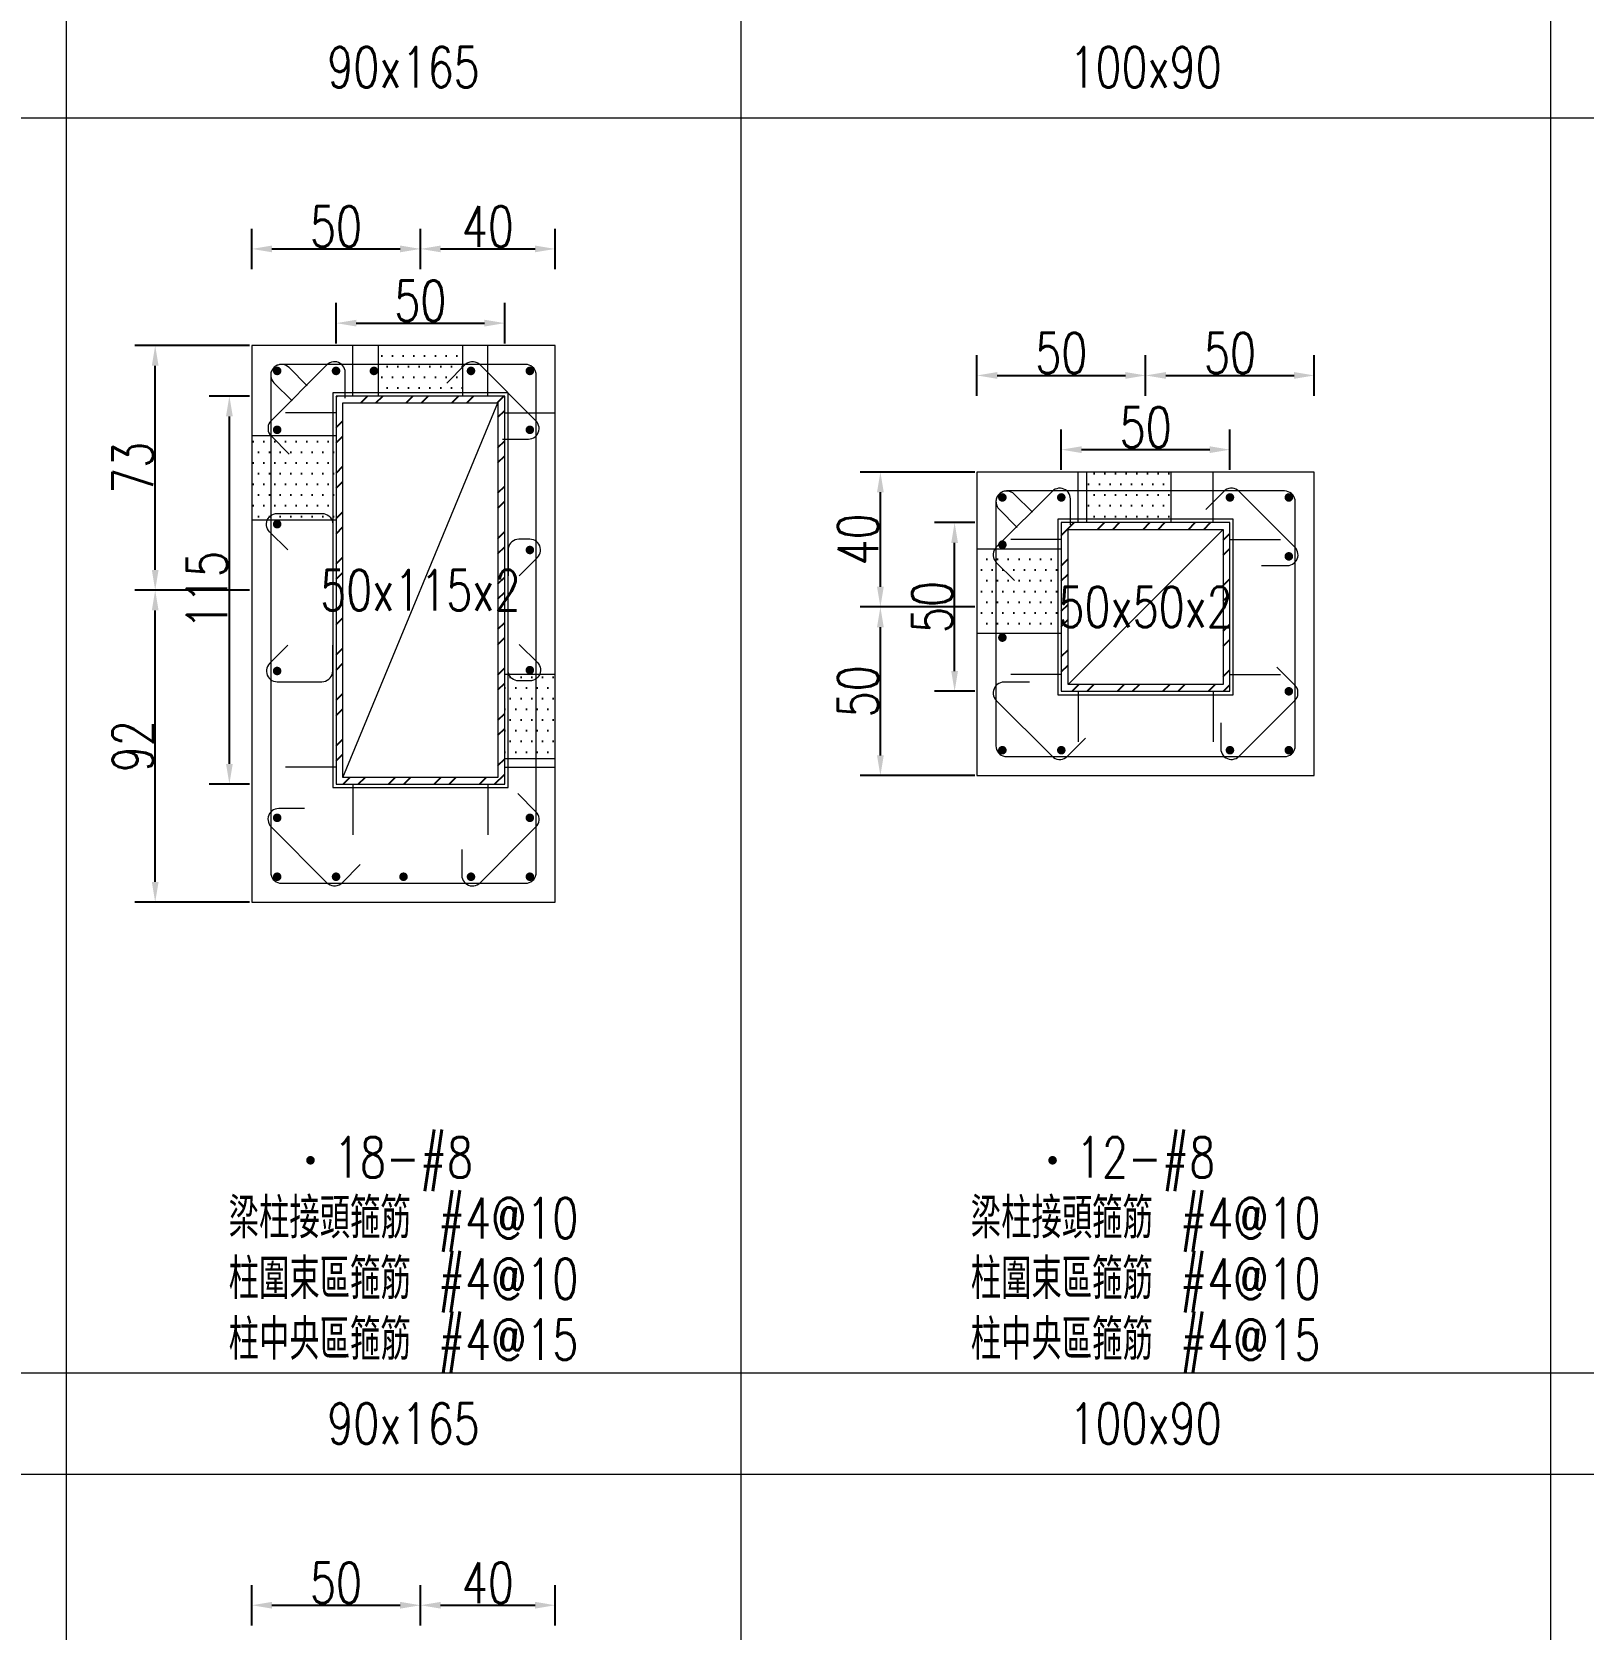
# Model space of a CAD drawing. Header units: millimetres. Extents: x 0 to 3905, y 0 to 8880.
# Drawn here: x 459.8 to 919.7, y 5582.1 to 6055.4 of the extents above; entities that cross this region are included whole.
import ezdxf
from ezdxf.enums import TextEntityAlignment as Align

# ---------------------------------------------------------------- set-up
doc = ezdxf.new("R2010")
doc.units = ezdxf.units.MM
doc.layers.get('DEFPOINTS').update_dxf_attribs({"color": 3})
for name, color, linetype in [('Hatch線', 6, 'Continuous'), ('TC-鋼粱', 132, 'Continuous'), ('主筋斷面', 2, 'Continuous'), ('文字-主筋根數', 7, 'Continuous'), ('文字-剪力筋 中央區', 7, 'Continuous'), ('文字-剪力筋-BC', 7, 'Continuous'), ('文字-剪力筋-圍束區', 7, 'Continuous'), ('文字-斷面尺寸', 7, 'Continuous'), ('文字-輔助字', 7, 'Continuous'), ('柱斷面線', 4, 'Continuous'), ('標註字', 4, 'Continuous'), ('箍筋線', 1, 'Continuous'), ('網格線', 7, 'Continuous'), ('鋼柱', 11, 'Continuous')]:
    doc.layers.add(name, color=color, linetype=linetype)
doc.styles.add('note', font='txt.shx', dxfattribs={"width": 0.75, "height": 12})
doc.styles.add('txt', font='txt.shx', dxfattribs={"height": 0.2, "bigfont": 'chineset.shx'})
doc.dimstyles.new('RCAD_DIM', dxfattribs={"dimtxt": 12, "dimasz": 6, "dimexe": 6, "dimexo": 0.625, "dimtad": 1, "dimdec": 0, "dimdsep": 46, "dimtxsty": 'note', "dimcen": 2.5, "dimclrd": 256, "dimclre": 256, "dimclrt": 256, "dimadec": 0, "dimazin": 0, "dimtfac": 1, "dimtmove": 0, "dimatfit": 3, "dimfxl": 0, "dimtolj": 1, "dimarcsym": 0})

# ---------------------------------------------------------------- blocks, each defined once
blk = doc.blocks.new('*D362')
at = {"layer": 'DEFPOINTS', "color": 0}
for p in [(575, 5589.12), (525, 5582.5), (575, 5582.5)]:
    blk.add_point(p, dxfattribs=at)
at = {"layer": '標註字', "lineweight": -2}
for p, q in [((525, 5583.12), (525, 5595.12)), ((575, 5583.12), (575, 5595.12)), ((531, 5589.12), (569, 5589.12))]:
    blk.add_line(p, q, dxfattribs=at)
at = {"layer": '標註字'}
for points in [[(531, 5590.12), (531, 5588.12), (525, 5589.12)], [(569, 5588.12), (569, 5590.12), (575, 5589.12)]]:
    blk.add_solid(points, dxfattribs=at)
at = {"layer": '標註字', "insert": (550, 5595.75), "char_height": 12, "attachment_point": 5, "style": 'note'}
blk.add_mtext('\\A1;50', dxfattribs=at)
blk = doc.blocks.new('*D363')
at = {"layer": 'DEFPOINTS', "color": 0}
for p in [(615, 5589.12), (575, 5582.5), (615, 5582.5)]:
    blk.add_point(p, dxfattribs=at)
at = {"layer": '標註字', "lineweight": -2}
for p, q in [((575, 5583.12), (575, 5595.12)), ((615, 5583.12), (615, 5595.12)), ((581, 5589.12), (609, 5589.12))]:
    blk.add_line(p, q, dxfattribs=at)
at = {"layer": '標註字'}
for points in [[(581, 5590.12), (581, 5588.12), (575, 5589.12)], [(609, 5588.12), (609, 5590.12), (615, 5589.12)]]:
    blk.add_solid(points, dxfattribs=at)
at = {"layer": '標註字', "insert": (595, 5595.75), "char_height": 12, "attachment_point": 5, "style": 'note'}
blk.add_mtext('\\A1;40', dxfattribs=at)
blk = doc.blocks.new('*D366')
at = {"layer": 'DEFPOINTS', "color": 0}
for p in [(600, 5969.12), (550, 5962.5), (600, 5962.5)]:
    blk.add_point(p, dxfattribs=at)
at = {"layer": '標註字', "lineweight": -2}
for p, q in [((550, 5963.12), (550, 5975.12)), ((600, 5963.12), (600, 5975.12)), ((556, 5969.12), (594, 5969.12))]:
    blk.add_line(p, q, dxfattribs=at)
at = {"layer": '標註字'}
for points in [[(556, 5970.12), (556, 5968.12), (550, 5969.12)], [(594, 5968.12), (594, 5970.12), (600, 5969.12)]]:
    blk.add_solid(points, dxfattribs=at)
at = {"layer": '標註字', "insert": (575, 5975.75), "char_height": 12, "attachment_point": 5, "style": 'note'}
blk.add_mtext('\\A1;50', dxfattribs=at)
blk = doc.blocks.new('*D367')
at = {"layer": 'DEFPOINTS', "color": 0}
for p in [(518.38, 5947.49), (525, 5947.49), (525, 5832.49)]:
    blk.add_point(p, dxfattribs=at)
at = {"layer": '標註字', "lineweight": -2}
for p, q in [((524.38, 5947.49), (512.38, 5947.49)), ((518.38, 5838.49), (518.38, 5941.49)), ((524.38, 5832.49), (512.38, 5832.49))]:
    blk.add_line(p, q, dxfattribs=at)
at = {"layer": '標註字'}
for points in [[(519.38, 5941.49), (517.38, 5941.49), (518.38, 5947.49)], [(517.38, 5838.49), (519.38, 5838.49), (518.38, 5832.49)]]:
    blk.add_solid(points, dxfattribs=at)
at = {"layer": '標註字', "insert": (511.75, 5889.99), "char_height": 12, "attachment_point": 5, "rotation": 90, "style": 'note'}
blk.add_mtext('\\A1;115', dxfattribs=at)
blk = doc.blocks.new('*D368')
at = {"layer": 'DEFPOINTS', "color": 0}
for p in [(575, 5991.12), (525, 5984.5), (575, 5984.5)]:
    blk.add_point(p, dxfattribs=at)
at = {"layer": '標註字', "lineweight": -2}
for p, q in [((525, 5985.12), (525, 5997.12)), ((575, 5985.12), (575, 5997.12)), ((531, 5991.12), (569, 5991.12))]:
    blk.add_line(p, q, dxfattribs=at)
at = {"layer": '標註字'}
for points in [[(531, 5992.12), (531, 5990.12), (525, 5991.12)], [(569, 5990.12), (569, 5992.12), (575, 5991.12)]]:
    blk.add_solid(points, dxfattribs=at)
at = {"layer": '標註字', "insert": (550, 5997.75), "char_height": 12, "attachment_point": 5, "style": 'note'}
blk.add_mtext('\\A1;50', dxfattribs=at)
blk = doc.blocks.new('*D369')
at = {"layer": 'DEFPOINTS', "color": 0}
for p in [(615, 5991.12), (575, 5984.5), (615, 5984.5)]:
    blk.add_point(p, dxfattribs=at)
at = {"layer": '標註字', "lineweight": -2}
for p, q in [((575, 5985.12), (575, 5997.12)), ((615, 5985.12), (615, 5997.12)), ((581, 5991.12), (609, 5991.12))]:
    blk.add_line(p, q, dxfattribs=at)
at = {"layer": '標註字'}
for points in [[(581, 5992.12), (581, 5990.12), (575, 5991.12)], [(609, 5990.12), (609, 5992.12), (615, 5991.12)]]:
    blk.add_solid(points, dxfattribs=at)
at = {"layer": '標註字', "insert": (595, 5997.75), "char_height": 12, "attachment_point": 5, "style": 'note'}
blk.add_mtext('\\A1;40', dxfattribs=at)
blk = doc.blocks.new('*D370')
at = {"layer": 'DEFPOINTS', "color": 0}
for p in [(496.38, 5889.99), (525, 5889.99), (525, 5797.5)]:
    blk.add_point(p, dxfattribs=at)
at = {"layer": '標註字', "lineweight": -2}
for p, q in [((524.38, 5889.99), (490.38, 5889.99)), ((496.38, 5803.5), (496.38, 5883.99)), ((524.38, 5797.5), (490.38, 5797.5))]:
    blk.add_line(p, q, dxfattribs=at)
at = {"layer": '標註字'}
for points in [[(497.38, 5883.99), (495.38, 5883.99), (496.38, 5889.99)], [(495.38, 5803.5), (497.38, 5803.5), (496.38, 5797.5)]]:
    blk.add_solid(points, dxfattribs=at)
at = {"layer": '標註字', "insert": (489.75, 5843.74), "char_height": 12, "attachment_point": 5, "rotation": 90, "style": 'note'}
blk.add_mtext('\\A1;92', dxfattribs=at)
blk = doc.blocks.new('*D371')
at = {"layer": 'DEFPOINTS', "color": 0}
for p in [(496.38, 5962.5), (525, 5962.5), (525, 5889.99)]:
    blk.add_point(p, dxfattribs=at)
at = {"layer": '標註字', "lineweight": -2}
for p, q in [((524.38, 5962.5), (490.38, 5962.5)), ((496.38, 5895.99), (496.38, 5956.5)), ((524.38, 5889.99), (490.38, 5889.99))]:
    blk.add_line(p, q, dxfattribs=at)
at = {"layer": '標註字'}
for points in [[(497.38, 5956.5), (495.38, 5956.5), (496.38, 5962.5)], [(495.38, 5895.99), (497.38, 5895.99), (496.38, 5889.99)]]:
    blk.add_solid(points, dxfattribs=at)
at = {"layer": '標註字', "insert": (489.75, 5926.24), "char_height": 12, "attachment_point": 5, "rotation": 90, "style": 'note'}
blk.add_mtext('\\A1;73', dxfattribs=at)
blk = doc.blocks.new('Circle_Filled')
at = {"const_width": 0.5}
blk.add_lwpolyline([(-0.25, 0, 1), (0.25, 0, 1)], format="xyb", close=True, dxfattribs=at)
blk = doc.blocks.new('*D498')
at = {"layer": 'DEFPOINTS', "color": 0}
for p in [(815, 5931.62), (765, 5925), (815, 5925)]:
    blk.add_point(p, dxfattribs=at)
at = {"layer": '標註字', "lineweight": -2}
for p, q in [((765, 5925.62), (765, 5937.62)), ((815, 5925.62), (815, 5937.62)), ((771, 5931.62), (809, 5931.62))]:
    blk.add_line(p, q, dxfattribs=at)
at = {"layer": '標註字'}
for points in [[(771, 5932.62), (771, 5930.62), (765, 5931.62)], [(809, 5930.62), (809, 5932.62), (815, 5931.62)]]:
    blk.add_solid(points, dxfattribs=at)
at = {"layer": '標註字', "insert": (790, 5938.25), "char_height": 12, "attachment_point": 5, "style": 'note'}
blk.add_mtext('\\A1;50', dxfattribs=at)
blk = doc.blocks.new('*D499')
at = {"layer": 'DEFPOINTS', "color": 0}
for p in [(733.38, 5910), (740, 5910), (740, 5860)]:
    blk.add_point(p, dxfattribs=at)
at = {"layer": '標註字', "lineweight": -2}
for p, q in [((739.38, 5910), (727.38, 5910)), ((733.38, 5866), (733.38, 5904)), ((739.38, 5860), (727.38, 5860))]:
    blk.add_line(p, q, dxfattribs=at)
at = {"layer": '標註字'}
for points in [[(734.38, 5904), (732.38, 5904), (733.38, 5910)], [(732.38, 5866), (734.38, 5866), (733.38, 5860)]]:
    blk.add_solid(points, dxfattribs=at)
at = {"layer": '標註字', "insert": (726.75, 5885), "char_height": 12, "attachment_point": 5, "rotation": 90, "style": 'note'}
blk.add_mtext('\\A1;50', dxfattribs=at)
blk = doc.blocks.new('*D500')
at = {"layer": 'DEFPOINTS', "color": 0}
for p in [(790, 5953.62), (740, 5947), (790, 5947)]:
    blk.add_point(p, dxfattribs=at)
at = {"layer": '標註字', "lineweight": -2}
for p, q in [((740, 5947.62), (740, 5959.62)), ((790, 5947.62), (790, 5959.62)), ((746, 5953.62), (784, 5953.62))]:
    blk.add_line(p, q, dxfattribs=at)
at = {"layer": '標註字'}
for points in [[(746, 5954.62), (746, 5952.62), (740, 5953.62)], [(784, 5952.62), (784, 5954.62), (790, 5953.62)]]:
    blk.add_solid(points, dxfattribs=at)
at = {"layer": '標註字', "insert": (765, 5960.25), "char_height": 12, "attachment_point": 5, "style": 'note'}
blk.add_mtext('\\A1;50', dxfattribs=at)
blk = doc.blocks.new('*D501')
at = {"layer": 'DEFPOINTS', "color": 0}
for p in [(840, 5953.62), (790, 5947), (840, 5947)]:
    blk.add_point(p, dxfattribs=at)
at = {"layer": '標註字', "lineweight": -2}
for p, q in [((790, 5947.62), (790, 5959.62)), ((840, 5947.62), (840, 5959.62)), ((796, 5953.62), (834, 5953.62))]:
    blk.add_line(p, q, dxfattribs=at)
at = {"layer": '標註字'}
for points in [[(796, 5954.62), (796, 5952.62), (790, 5953.62)], [(834, 5952.62), (834, 5954.62), (840, 5953.62)]]:
    blk.add_solid(points, dxfattribs=at)
at = {"layer": '標註字', "insert": (815, 5960.25), "char_height": 12, "attachment_point": 5, "style": 'note'}
blk.add_mtext('\\A1;50', dxfattribs=at)
blk = doc.blocks.new('*D502')
at = {"layer": 'DEFPOINTS', "color": 0}
for p in [(711.38, 5885), (740, 5885), (740, 5835)]:
    blk.add_point(p, dxfattribs=at)
at = {"layer": '標註字', "lineweight": -2}
for p, q in [((739.38, 5885), (705.38, 5885)), ((711.38, 5841), (711.38, 5879)), ((739.38, 5835), (705.38, 5835))]:
    blk.add_line(p, q, dxfattribs=at)
at = {"layer": '標註字'}
for points in [[(712.38, 5879), (710.38, 5879), (711.38, 5885)], [(710.38, 5841), (712.38, 5841), (711.38, 5835)]]:
    blk.add_solid(points, dxfattribs=at)
at = {"layer": '標註字', "insert": (704.75, 5860), "char_height": 12, "attachment_point": 5, "rotation": 90, "style": 'note'}
blk.add_mtext('\\A1;50', dxfattribs=at)
blk = doc.blocks.new('*D503')
at = {"layer": 'DEFPOINTS', "color": 0}
for p in [(711.38, 5925), (740, 5925), (740, 5885)]:
    blk.add_point(p, dxfattribs=at)
at = {"layer": '標註字', "lineweight": -2}
for p, q in [((739.38, 5925), (705.38, 5925)), ((711.38, 5891), (711.38, 5919)), ((739.38, 5885), (705.38, 5885))]:
    blk.add_line(p, q, dxfattribs=at)
at = {"layer": '標註字'}
for points in [[(712.38, 5919), (710.38, 5919), (711.38, 5925)], [(710.38, 5891), (712.38, 5891), (711.38, 5885)]]:
    blk.add_solid(points, dxfattribs=at)
at = {"layer": '標註字', "insert": (704.75, 5905), "char_height": 12, "attachment_point": 5, "rotation": 90, "style": 'note'}
blk.add_mtext('\\A1;40', dxfattribs=at)

msp = doc.modelspace()

# ---------------------------------------------------------------- hatches: boundary and pattern name
at = {"layer": 'Hatch線'}
h = msp.add_hatch(dxfattribs=at)
h.set_pattern_fill('ANSI32', color=256, style=0)
h.paths.add_polyline_path([(550, 5832.49), (600, 5832.49), (600, 5947.49), (550, 5947.49)], flags=17)
h.paths.add_polyline_path([(552, 5834.49), (552, 5945.49), (598, 5945.49), (598, 5834.49)])
h = msp.add_hatch(dxfattribs=at)
h.set_pattern_fill('ANSI32', color=256, style=0)
h.paths.add_polyline_path([(765, 5860), (815, 5860), (815, 5910), (765, 5910)], flags=17)
h.paths.add_polyline_path([(767, 5862), (767, 5908), (813, 5908), (813, 5862)])
at = {"layer": 'TC-鋼粱'}
h = msp.add_hatch(dxfattribs=at)
h.set_pattern_fill('DOTS', color=256, scale=2, style=0)
h.paths.add_polyline_path([(587.5, 5962.5), (562.5, 5962.5), (562.5, 5947.49), (587.5, 5947.49)], flags=17)
h = msp.add_hatch(dxfattribs=at)
h.set_pattern_fill('DOTS', color=256, scale=2, style=0)
h.paths.add_polyline_path([(525, 5935.81), (525, 5910.81), (550, 5910.81), (550, 5935.81)], flags=17)
h = msp.add_hatch(dxfattribs=at)
h.set_pattern_fill('DOTS', color=256, scale=2, style=0)
h.paths.add_polyline_path([(797.5, 5925), (772.5, 5925), (772.5, 5910), (797.5, 5910)], flags=17)
h = msp.add_hatch(dxfattribs=at)
h.set_pattern_fill('DOTS', color=256, scale=2, style=0)
h.paths.add_polyline_path([(740, 5902.19), (740, 5877.19), (765, 5877.19), (765, 5902.19)], flags=17)
h = msp.add_hatch(dxfattribs=at)
h.set_pattern_fill('DOTS', color=256, scale=2, style=0)
h.paths.add_polyline_path([(615, 5840), (615, 5865), (600, 5865), (600, 5840)], flags=17)

# ---------------------------------------------------------------- linework, layer by layer
at = {"layer": 'DEFPOINTS', "lineweight": 5}
for points in [[(555, 5947.49), (555, 5962.49)], [(595, 5947.49), (595, 5962.49)], [(550, 5831.49), (601, 5831.49), (601, 5948.49), (549, 5948.49), (549, 5831.49), (550, 5831.49)], [(552, 5834.49), (598, 5945.49)], [(550, 5942.49), (535, 5942.49)], [(600, 5942.49), (615, 5942.49)], [(770, 5910), (770, 5925)], [(810, 5910), (810, 5925)], [(765, 5859), (816, 5859), (816, 5911), (764, 5911), (764, 5859), (765, 5859)], [(767, 5862), (813, 5908)], [(765, 5905), (750, 5905)], [(815, 5905), (830, 5905)], [(765, 5865), (750, 5865)], [(815, 5865), (830, 5865)], [(770, 5860), (770, 5845)], [(810, 5860), (810, 5845)], [(550, 5837.49), (535, 5837.49)], [(600, 5837.49), (615, 5837.49)], [(555, 5832.49), (555, 5817.49)], [(595, 5832.49), (595, 5817.49)]]:
    msp.add_lwpolyline(points, dxfattribs=at)
at = {"layer": 'TC-鋼粱', "lineweight": 5}
for points in [[(562.5, 5962.5), (562.5, 5947.49)], [(587.5, 5962.5), (587.5, 5947.49)], [(525, 5935.81), (550, 5935.81)], [(772.5, 5925), (772.5, 5910)], [(797.5, 5925), (797.5, 5910)], [(525, 5910.81), (550, 5910.81)], [(740, 5902.19), (765, 5902.19)], [(740, 5877.19), (765, 5877.19)], [(615, 5865), (600, 5865)], [(615, 5840), (600, 5840)]]:
    msp.add_lwpolyline(points, dxfattribs=at)
at = {"layer": '柱斷面線', "lineweight": 5}
for points in [[(525, 5797.5), (615, 5797.5), (615, 5962.5), (525, 5962.5), (525, 5797.5)], [(740, 5835), (840, 5835), (840, 5925), (740, 5925), (740, 5835)]]:
    msp.add_lwpolyline(points, dxfattribs=at)
at = {"layer": '箍筋線', "lineweight": 5}
for points in [[(552.73, 5946.89), (552.73, 5954.51), (552.68, 5955.04), (552.55, 5955.56), (552.33, 5956.05), (552.03, 5956.49), (551.67, 5956.88), (551.24, 5957.2), (550.77, 5957.44), (550.26, 5957.61), (549.73, 5957.68), (549.2, 5957.67), (548.67, 5957.56), (548.17, 5957.37), (547.71, 5957.1), (547.31, 5956.76), (530.74, 5940.19), (530.39, 5939.77), (530.11, 5939.29), (529.92, 5938.77), (529.83, 5938.23), (529.83, 5937.67), (529.92, 5937.13), (530.11, 5936.61), (530.39, 5936.13), (530.74, 5935.7), (536.13, 5930.32)], [(541.44, 5950.55), (536.06, 5955.94), (535.65, 5956.28), (535.19, 5956.55), (534.69, 5956.74), (534.17, 5956.85), (533.63, 5956.86), (533.1, 5956.79), (532.59, 5956.62), (532.12, 5956.38), (531.69, 5956.06), (531.33, 5955.67), (531.03, 5955.23), (530.81, 5954.74), (530.68, 5954.22), (530.63, 5953.69), (530.63, 5806.31), (530.68, 5805.76), (530.83, 5805.22), (531.06, 5804.72), (531.38, 5804.27), (531.77, 5803.88), (532.22, 5803.56), (532.72, 5803.33), (533.26, 5803.18), (533.81, 5803.14), (606.19, 5803.14), (606.74, 5803.18), (607.28, 5803.33), (607.78, 5803.56), (608.23, 5803.88), (608.62, 5804.27), (608.94, 5804.72), (609.17, 5805.22), (609.32, 5805.76), (609.37, 5806.31), (609.37, 5953.69), (609.32, 5954.24), (609.17, 5954.78), (608.94, 5955.28), (608.62, 5955.73), (608.23, 5956.12), (607.78, 5956.44), (607.28, 5956.67), (606.74, 5956.82), (606.19, 5956.86), (533.81, 5956.86), (533.28, 5956.82), (532.76, 5956.69), (532.27, 5956.47), (531.83, 5956.17), (531.44, 5955.81), (531.12, 5955.38), (530.88, 5954.91), (530.71, 5954.4), (530.64, 5953.87), (530.65, 5953.33), (530.76, 5952.81), (530.95, 5952.31), (531.22, 5951.85), (531.56, 5951.44), (536.95, 5946.06)], [(599.39, 5934.77), (607.01, 5934.77), (607.54, 5934.82), (608.06, 5934.95), (608.55, 5935.17), (608.99, 5935.47), (609.38, 5935.83), (609.7, 5936.26), (609.94, 5936.73), (610.11, 5937.24), (610.18, 5937.77), (610.17, 5938.3), (610.06, 5938.83), (609.87, 5939.33), (609.6, 5939.79), (609.26, 5940.19), (592.69, 5956.76), (592.27, 5957.11), (591.79, 5957.39), (591.27, 5957.58), (590.73, 5957.67), (590.17, 5957.67), (589.63, 5957.58), (589.11, 5957.39), (588.63, 5957.11), (588.2, 5956.76), (582.82, 5951.37)], [(767.73, 5909.39), (767.73, 5917.01), (767.68, 5917.54), (767.55, 5918.06), (767.33, 5918.55), (767.03, 5918.99), (766.67, 5919.38), (766.24, 5919.7), (765.77, 5919.94), (765.26, 5920.11), (764.73, 5920.18), (764.2, 5920.17), (763.67, 5920.06), (763.17, 5919.87), (762.71, 5919.6), (762.31, 5919.26), (745.74, 5902.69), (745.39, 5902.27), (745.11, 5901.79), (744.92, 5901.27), (744.83, 5900.73), (744.83, 5900.17), (744.92, 5899.63), (745.11, 5899.11), (745.39, 5898.63), (745.74, 5898.2), (751.13, 5892.82)], [(756.44, 5913.05), (751.06, 5918.44), (750.65, 5918.78), (750.19, 5919.05), (749.69, 5919.24), (749.17, 5919.35), (748.63, 5919.36), (748.1, 5919.29), (747.59, 5919.12), (747.12, 5918.88), (746.69, 5918.56), (746.33, 5918.17), (746.03, 5917.73), (745.81, 5917.24), (745.68, 5916.72), (745.63, 5916.19), (745.63, 5843.81), (745.68, 5843.26), (745.83, 5842.72), (746.06, 5842.22), (746.38, 5841.77), (746.77, 5841.38), (747.22, 5841.06), (747.72, 5840.83), (748.26, 5840.68), (748.81, 5840.63), (831.19, 5840.63), (831.74, 5840.68), (832.28, 5840.83), (832.78, 5841.06), (833.23, 5841.38), (833.62, 5841.77), (833.94, 5842.22), (834.17, 5842.72), (834.32, 5843.26), (834.37, 5843.81), (834.37, 5916.19), (834.32, 5916.74), (834.17, 5917.28), (833.94, 5917.78), (833.62, 5918.23), (833.23, 5918.62), (832.78, 5918.94), (832.28, 5919.17), (831.74, 5919.32), (831.19, 5919.37), (748.81, 5919.37), (748.28, 5919.32), (747.76, 5919.19), (747.27, 5918.97), (746.83, 5918.67), (746.44, 5918.31), (746.12, 5917.88), (745.88, 5917.41), (745.71, 5916.9), (745.64, 5916.37), (745.65, 5915.83), (745.76, 5915.31), (745.95, 5914.81), (746.22, 5914.35), (746.56, 5913.94), (751.95, 5908.56)], [(824.39, 5897.27), (832.01, 5897.27), (832.54, 5897.32), (833.06, 5897.45), (833.55, 5897.67), (833.99, 5897.97), (834.38, 5898.33), (834.7, 5898.76), (834.94, 5899.23), (835.11, 5899.74), (835.18, 5900.27), (835.17, 5900.8), (835.06, 5901.33), (834.87, 5901.83), (834.6, 5902.29), (834.26, 5902.69), (817.69, 5919.26), (817.27, 5919.61), (816.79, 5919.89), (816.27, 5920.08), (815.73, 5920.17), (815.17, 5920.17), (814.63, 5920.08), (814.11, 5919.89), (813.63, 5919.61), (813.2, 5919.26), (807.82, 5913.87)], [(535.68, 5901.9), (530.29, 5907.29), (529.95, 5907.7), (529.68, 5908.16), (529.49, 5908.66), (529.38, 5909.18), (529.37, 5909.71), (529.44, 5910.24), (529.61, 5910.75), (529.85, 5911.22), (530.17, 5911.65), (530.56, 5912.02), (531, 5912.31), (531.49, 5912.53), (532.01, 5912.67), (532.54, 5912.71), (545.83, 5912.71), (546.38, 5912.66), (546.91, 5912.52), (547.41, 5912.28), (547.87, 5911.97), (548.26, 5911.58), (548.57, 5911.12), (548.81, 5910.62), (548.95, 5910.09), (549, 5909.54), (549, 5901.92)], [(604.32, 5894.25), (609.71, 5899.64), (610.05, 5900.05), (610.32, 5900.51), (610.51, 5901.01), (610.62, 5901.53), (610.63, 5902.06), (610.56, 5902.59), (610.39, 5903.1), (610.15, 5903.57), (609.83, 5904), (609.44, 5904.37), (609, 5904.66), (608.51, 5904.88), (607.99, 5905.02), (607.46, 5905.06), (604.17, 5905.06), (603.62, 5905.01), (603.09, 5904.87), (602.59, 5904.63), (602.13, 5904.32), (601.74, 5903.93), (601.43, 5903.47), (601.19, 5902.97), (601.05, 5902.44), (601, 5901.88), (601, 5894.26)], [(535.68, 5873.65), (530.29, 5868.26), (529.95, 5867.85), (529.68, 5867.4), (529.49, 5866.9), (529.38, 5866.37), (529.37, 5865.84), (529.44, 5865.31), (529.61, 5864.8), (529.85, 5864.33), (530.17, 5863.9), (530.56, 5863.54), (531, 5863.24), (531.49, 5863.02), (532.01, 5862.89), (532.54, 5862.84), (545.83, 5862.84), (546.38, 5862.89), (546.91, 5863.03), (547.41, 5863.27), (547.87, 5863.59), (548.26, 5863.98), (548.57, 5864.43), (548.81, 5864.93), (548.95, 5865.47), (549, 5866.02), (549, 5873.64)], [(604.32, 5873.9), (609.71, 5868.51), (610.05, 5868.11), (610.32, 5867.65), (610.51, 5867.15), (610.62, 5866.63), (610.63, 5866.09), (610.56, 5865.56), (610.39, 5865.05), (610.15, 5864.58), (609.83, 5864.15), (609.44, 5863.79), (609, 5863.49), (608.51, 5863.27), (607.99, 5863.14), (607.46, 5863.09), (604.17, 5863.09), (603.62, 5863.14), (603.09, 5863.29), (602.59, 5863.52), (602.13, 5863.84), (601.74, 5864.23), (601.43, 5864.68), (601.19, 5865.18), (601.05, 5865.72), (601, 5866.27), (601, 5873.89)], [(812.27, 5850.61), (812.27, 5842.99), (812.32, 5842.46), (812.45, 5841.94), (812.67, 5841.45), (812.97, 5841.01), (813.33, 5840.62), (813.76, 5840.3), (814.23, 5840.06), (814.74, 5839.89), (815.27, 5839.82), (815.8, 5839.83), (816.33, 5839.94), (816.83, 5840.13), (817.29, 5840.4), (817.69, 5840.74), (834.26, 5857.31), (834.61, 5857.73), (834.89, 5858.21), (835.08, 5858.73), (835.17, 5859.27), (835.17, 5859.83), (835.08, 5860.37), (834.89, 5860.89), (834.61, 5861.37), (834.26, 5861.8), (828.87, 5867.18)], [(755.61, 5862.73), (747.99, 5862.73), (747.46, 5862.68), (746.94, 5862.55), (746.45, 5862.33), (746.01, 5862.03), (745.62, 5861.67), (745.3, 5861.24), (745.06, 5860.77), (744.89, 5860.26), (744.82, 5859.73), (744.83, 5859.2), (744.94, 5858.67), (745.13, 5858.17), (745.4, 5857.71), (745.74, 5857.31), (762.31, 5840.74), (762.73, 5840.39), (763.21, 5840.11), (763.73, 5839.92), (764.27, 5839.83), (764.83, 5839.83), (765.37, 5839.92), (765.89, 5840.11), (766.37, 5840.39), (766.8, 5840.74), (772.18, 5846.13)], [(587.27, 5813.11), (587.27, 5805.49), (587.32, 5804.96), (587.45, 5804.44), (587.67, 5803.95), (587.97, 5803.51), (588.33, 5803.12), (588.76, 5802.8), (589.23, 5802.56), (589.74, 5802.39), (590.27, 5802.32), (590.8, 5802.33), (591.33, 5802.44), (591.83, 5802.63), (592.29, 5802.9), (592.69, 5803.24), (609.26, 5819.81), (609.61, 5820.23), (609.89, 5820.71), (610.08, 5821.23), (610.17, 5821.77), (610.17, 5822.33), (610.08, 5822.87), (609.89, 5823.39), (609.61, 5823.87), (609.26, 5824.3), (603.87, 5829.68)], [(540.61, 5825.23), (532.99, 5825.23), (532.46, 5825.18), (531.94, 5825.05), (531.45, 5824.83), (531.01, 5824.53), (530.62, 5824.17), (530.3, 5823.74), (530.06, 5823.27), (529.89, 5822.76), (529.82, 5822.23), (529.83, 5821.7), (529.94, 5821.17), (530.13, 5820.67), (530.4, 5820.21), (530.74, 5819.81), (547.31, 5803.24), (547.73, 5802.89), (548.21, 5802.61), (548.73, 5802.42), (549.27, 5802.33), (549.83, 5802.33), (550.37, 5802.42), (550.89, 5802.61), (551.37, 5802.89), (551.8, 5803.24), (557.18, 5808.63)]]:
    msp.add_lwpolyline(points, dxfattribs=at)
at = {"layer": '網格線', "lineweight": 5}
for points in [[(470, 6060), (470, 6030)], [(670, 6060), (670, 6030)], [(910, 6060), (910, 6030)], [(270, 6030), (470, 6030)], [(470, 6030), (670, 6030)], [(470, 6030), (470, 5658)], [(670, 6030), (910, 6030)], [(670, 6030), (670, 5658)], [(910, 6030), (1180, 6030)], [(910, 6030), (910, 5658)], [(270, 5658), (470, 5658)], [(470, 5658), (670, 5658)], [(470, 5658), (470, 5628)], [(670, 5658), (910, 5658)], [(670, 5658), (670, 5628)], [(910, 5658), (1180, 5658)], [(910, 5658), (910, 5628)], [(270, 5628), (470, 5628)], [(470, 5628), (670, 5628)], [(470, 5628), (470, 5256)], [(670, 5628), (910, 5628)], [(670, 5628), (670, 5256)], [(910, 5628), (1180, 5628)], [(910, 5628), (910, 5256)]]:
    msp.add_lwpolyline(points, dxfattribs=at)
at = {"layer": '鋼柱', "lineweight": 5}
for points in [[(550, 5832.49), (600, 5832.49), (600, 5947.49), (550, 5947.49), (550, 5832.49)], [(552, 5834.49), (552, 5945.49), (598, 5945.49), (598, 5834.49), (552, 5834.49)], [(765, 5860), (815, 5860), (815, 5910), (765, 5910), (765, 5860)], [(767, 5862), (767, 5908), (813, 5908), (813, 5862), (767, 5862)]]:
    msp.add_lwpolyline(points, dxfattribs=at)

# ---------------------------------------------------------------- block references
at = {"layer": '主筋斷面', "lineweight": 5, "xscale": 2.539999961853027, "yscale": 2.539999961853027}
for p in [(532.54, 5954.96), (550, 5954.96), (561.23, 5954.96), (590, 5954.96), (607.46, 5954.96), (532.54, 5937.5), (607.46, 5937.5), (747.54, 5917.46), (765, 5917.46), (815, 5917.46), (832.46, 5917.46), (532.54, 5909.54), (607.46, 5901.88), (747.54, 5903.46), (832.46, 5900), (747.54, 5875.92), (532.54, 5866.02), (607.46, 5866.27), (832.46, 5860), (747.54, 5842.54), (765, 5842.54), (815, 5842.54), (832.46, 5842.54), (532.54, 5822.5), (607.46, 5822.5), (532.54, 5805.04), (550, 5805.04), (570, 5805.04), (590, 5805.04), (607.46, 5805.04), (542.42, 5721), (762.42, 5721)]:
    msp.add_blockref('Circle_Filled', p, dxfattribs=at)

# ---------------------------------------------------------------- texts
at = {"layer": '文字-主筋根數', "style": 'txt', "width": 0.75}
for s, p in [('18-#8', (570, 5721)), ('12-#8', (790, 5721))]:
    msp.add_text(s, height=12, dxfattribs=at).set_placement(p, align=Align.MIDDLE)
at = {"layer": '文字-剪力筋 中央區', "style": 'txt', "width": 0.75}
for p in [(570, 5667), (790, 5667)]:
    msp.add_text('柱中央區箍筋 #4@15', height=12, dxfattribs=at).set_placement(p, align=Align.MIDDLE)
at = {"layer": '文字-剪力筋-BC', "style": 'txt', "width": 0.75}
for p in [(570, 5703), (790, 5703)]:
    msp.add_text('梁柱接頭箍筋 #4@10', height=12, dxfattribs=at).set_placement(p, align=Align.MIDDLE)
at = {"layer": '文字-剪力筋-圍束區', "style": 'txt', "width": 0.75}
for p in [(570, 5685), (790, 5685)]:
    msp.add_text('柱圍束區箍筋 #4@10', height=12, dxfattribs=at).set_placement(p, align=Align.MIDDLE)
at = {"layer": '文字-斷面尺寸', "style": 'txt', "width": 0.75}
for s, p in [('90x165', (570, 6045)), ('100x90', (790, 6045)), ('90x165', (570, 5643)), ('100x90', (790, 5643))]:
    msp.add_text(s, height=12, dxfattribs=at).set_placement(p, align=Align.MIDDLE)
at = {"layer": '文字-輔助字', "style": 'txt', "width": 0.75}
for s, p in [('50x115x2', (575, 5889.99)), ('50x50x2', (790, 5885))]:
    msp.add_text(s, height=12, dxfattribs=at).set_placement(p, align=Align.MIDDLE)

# ---------------------------------------------------------------- dimensions: what is measured, and where the dimension line sits
at = {"layer": '標註字'}
for base, p1, p2, picture, middle in [((575, 5991.12), (525, 5984.5), (575, 5984.5), '*D368', (550, 5997.75)), ((615, 5991.12), (575, 5984.5), (615, 5984.5), '*D369', (595, 5997.75)), ((600, 5969.12), (550, 5962.5), (600, 5962.5), '*D366', (575, 5975.75)), ((790, 5953.62), (740, 5947), (790, 5947), '*D500', (765, 5960.25)), ((840, 5953.62), (790, 5947), (840, 5947), '*D501', (815, 5960.25)), ((815, 5931.62), (765, 5925), (815, 5925), '*D498', (790, 5938.25)), ((575, 5589.12), (525, 5582.5), (575, 5582.5), '*D362', (550, 5595.75)), ((615, 5589.12), (575, 5582.5), (615, 5582.5), '*D363', (595, 5595.75))]:
    dim = msp.add_linear_dim(base=base, p1=p1, p2=p2, dimstyle='RCAD_DIM', dxfattribs=at)
    dim.commit()
    dim.dimension.update_dxf_attribs({"geometry": picture, "text_midpoint": middle})
for base, p1, p2, picture, middle in [((496.38, 5962.5), (525, 5889.99), (525, 5962.5), '*D371', (489.75, 5926.24)), ((518.38, 5947.49), (525, 5832.49), (525, 5947.49), '*D367', (511.75, 5889.99)), ((711.38, 5925), (740, 5885), (740, 5925), '*D503', (704.75, 5905)), ((733.38, 5910), (740, 5860), (740, 5910), '*D499', (726.75, 5885)), ((496.38, 5889.99), (525, 5797.5), (525, 5889.99), '*D370', (489.75, 5843.74)), ((711.38, 5885), (740, 5835), (740, 5885), '*D502', (704.75, 5860))]:
    dim = msp.add_linear_dim(base=base, p1=p1, p2=p2, angle=90, dimstyle='RCAD_DIM', dxfattribs=at)
    dim.commit()
    dim.dimension.update_dxf_attribs({"geometry": picture, "text_midpoint": middle})

doc.saveas('drawing.dxf')
